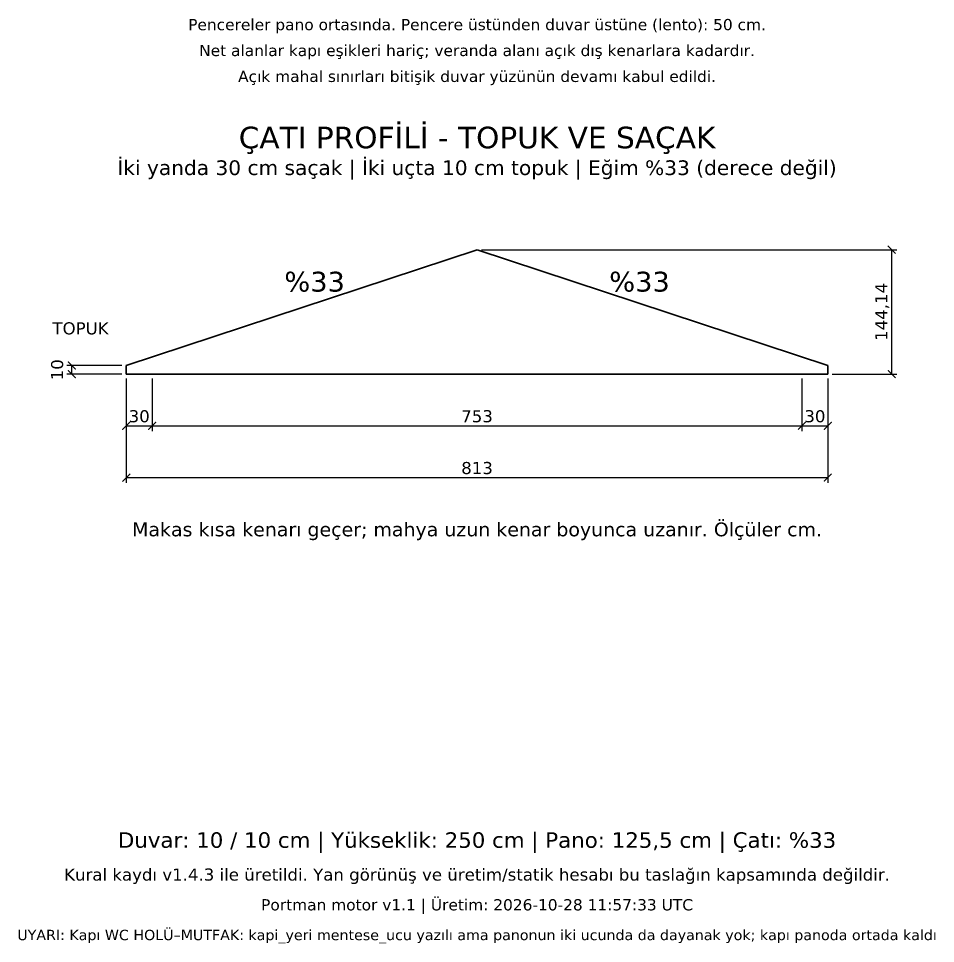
# Model space of a CAD drawing. Header units: centimetres. Extents: x -135 to 4099, y -1210 to 1044.
# Drawn here: x 898 to 1961, y -1210 to -138 of the extents above; entities that cross this region are included whole.
import ezdxf
from ezdxf.enums import TextEntityAlignment as Align

# ---------------------------------------------------------------- set-up
doc = ezdxf.new("R2010")
doc.units = ezdxf.units.CM
for name, color, linetype in [('CATI_GORUNUS', 7, 'Continuous'), ('CATI_OLCU', 4, 'Continuous'), ('CATI_YAZI', 7, 'Continuous'), ('ODA_ADLARI', 7, 'Continuous'), ('PORTMAN_INFO', 7, 'Continuous')]:
    doc.layers.add(name, color=color, linetype=linetype)
doc.styles.add('PORTMAN', font='DejaVuSans.ttf')
doc.dimstyles.new('PORTMAN', dxfattribs={"dimtxt": 14, "dimasz": 9, "dimexe": 6, "dimexo": 5, "dimgap": 4, "dimtad": 1, "dimtxsty": 'PORTMAN', "dimblk": 'ARCHTICK', "dimcen": 2.5, "dimazin": 3, "dimtfac": 0.5, "dimtmove": 2, "dimatfit": 3})

# ---------------------------------------------------------------- blocks, each defined once
blk = doc.blocks.new('_ARCHTICK')
at = {"color": 0, "linetype": 'BYBLOCK', "const_width": 0.15}
blk.add_lwpolyline([(-0.5, -0.5), (0.5, 0.5)], dxfattribs=at)

msp = doc.modelspace()

# ---------------------------------------------------------------- linework, layer by layer
at = {"layer": 'CATI_GORUNUS', "lineweight": 35}
for p, q in [((1023, -540), (1429.5, -405.855)), ((1429.5, -405.855), (1836, -540)), ((1023, -550), (1836, -550))]:
    msp.add_line(p, q, dxfattribs=at)
at = {"layer": 'CATI_GORUNUS', "color": 1, "lineweight": 35}
for p, q in [((1023, -550), (1023, -540)), ((1836, -550), (1836, -540))]:
    msp.add_line(p, q, dxfattribs=at)

# ---------------------------------------------------------------- texts
at = {"layer": 'CATI_YAZI', "style": 'PORTMAN'}
for s, height, p in [('ÇATI PROFİLİ - TOPUK VE SAÇAK', 25, (1429.5, -275.855)), ('İki yanda 30 cm saçak | İki uçta 10 cm topuk | Eğim %33 (derece değil)', 17, (1429.5, -310.855)), ('%33', 23, (1241.25, -442.928)), ('%33', 23, (1617.75, -442.928)), ('TOPUK', 14, (970, -497)), ('Makas kısa kenarı geçer; mahya uzun kenar boyunca uzanır. Ölçüler cm.', 16, (1429.5, -730))]:
    msp.add_text(s, height=height, dxfattribs=at).set_placement(p, align=Align.MIDDLE_CENTER)
at = {"layer": 'ODA_ADLARI', "style": 'PORTMAN'}
for s, p in [('Pencereler pano ortasında. Pencere üstünden duvar üstüne (lento): 50 cm.', (1429.5, -145)), ('Net alanlar kapı eşikleri hariç; veranda alanı açık dış kenarlara kadardır.', (1429.5, -175)), ('Açık mahal sınırları bitişik duvar yüzünün devamı kabul edildi.', (1429.5, -205))]:
    msp.add_text(s, height=13, dxfattribs=at).set_placement(p, align=Align.MIDDLE_CENTER)
at = {"layer": 'PORTMAN_INFO', "style": 'PORTMAN'}
for s, height, p in [('Duvar: 10 / 10 cm | Yükseklik: 250 cm | Pano: 125,5 cm | Çatı: %33', 18, (1429.5, -1090)), ('Kural kaydı v1.4.3 ile üretildi. Yan görünüş ve üretim/statik hesabı bu taslağın kapsamında değildir.', 14, (1429.5, -1130)), ('Portman motor v1.1 | Üretim: 2026-10-28 11:57:33 UTC', 13, (1429.5, -1165)), ('UYARI: Kapı WC HOLÜ–MUTFAK: kapi_yeri mentese_ucu yazılı ama panonun iki ucunda da dayanak yok; kapı panoda ortada kaldı', 12, (1429.5, -1200))]:
    msp.add_text(s, height=height, dxfattribs=at).set_placement(p, align=Align.MIDDLE_CENTER)

# ---------------------------------------------------------------- dimensions: what is measured, and where the dimension line sits
at = {"layer": 'CATI_OLCU'}
for base, p1, p2 in [((1910, -550), (1836, -550), (1429.5, -405.855)), ((960, -550), (1023, -550), (1023, -540))]:
    msp.add_linear_dim(base=base, p1=p1, p2=p2, angle=90, dimstyle='PORTMAN', override={"dimtxt": 14, "dimasz": 9, "dimexe": 6, "dimexo": 5, "dimdec": 2, "dimzin": 8, "dimdsep": 44}, dxfattribs=at).render()
for base, p1, p2 in [((1023, -670), (1023, -550), (1836, -550)), ((1023, -610), (1023, -550), (1053, -550)), ((1053, -610), (1053, -550), (1806, -550)), ((1806, -610), (1806, -550), (1836, -550))]:
    msp.add_linear_dim(base=base, p1=p1, p2=p2, dimstyle='PORTMAN', override={"dimtxt": 14, "dimasz": 9, "dimexe": 6, "dimexo": 5, "dimdec": 2, "dimzin": 8, "dimdsep": 44}, dxfattribs=at).render()

doc.saveas('drawing.dxf')
